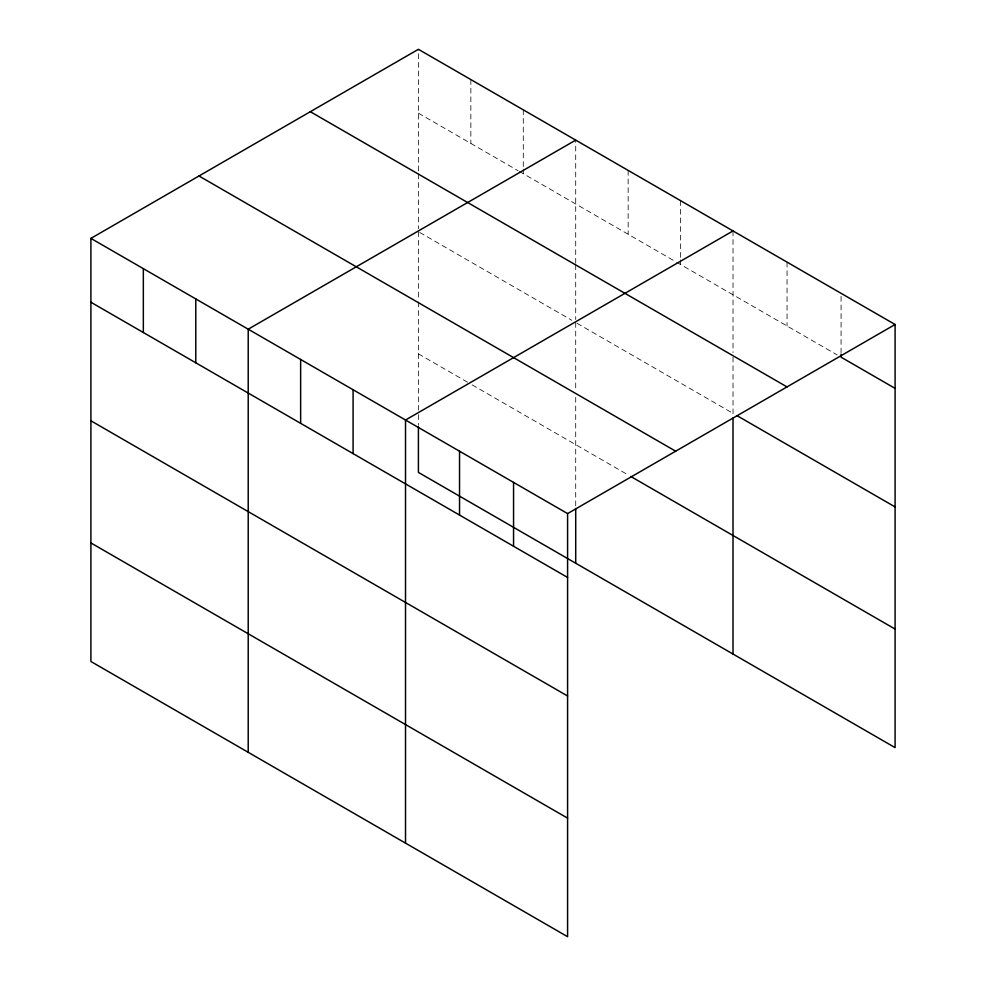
<?xml version="1.0" encoding="UTF-8"?>
<svg xmlns="http://www.w3.org/2000/svg" width="986" height="986" viewBox="0 0 986 986"><rect width="100%" height="100%" fill="white"/><g stroke="black" fill="none" stroke-linecap="round" stroke-linejoin="round"><path stroke-width="0.74" stroke-dasharray="4.93 3.7" d="M418.409 170.911L418.409 49.3M575.713 263.25L575.713 140.123M418.409 113.156L518.044 170.677M519.351 171.428L675.348 261.5M676.655 262.251L837.114 354.898M419.728 232.474L571.781 320.265M577.032 323.285L733.017 413.344M418.409 353.851L469.533 383.369M472.158 384.885L628.156 474.944M841.07 296.355L841.07 352.618M787.05 262.128L787.05 325.984M733.017 230.934L733.017 352.557M733.017 357.117L733.017 416.4M680.587 200.663L680.587 258.443M680.587 259.959L680.587 264.519M628.156 170.393L628.156 234.249M575.713 264.778L575.713 319.489M575.713 322.533L575.713 391.232M575.713 397.346L575.713 506.989M523.283 109.84L523.283 167.62M523.283 169.148L523.283 173.709M470.852 79.57L470.852 143.426M418.409 173.955L418.409 228.666M418.409 231.71L418.409 300.422M418.409 301.95L418.409 410.09M418.409 414.65L418.409 425.286"/><path stroke-width="1.48" d="M90.909 238.378L567.591 513.595L567.591 936.7L90.909 661.495L90.909 238.378L418.409 49.3L895.091 324.505L895.091 747.622L418.409 472.405L418.409 426.815M575.713 140.123L248.213 329.201L248.213 752.306M733.017 230.934L405.517 420.024L405.517 843.129M567.591 513.595L895.091 324.505M895.091 388.373L841.07 357.178L841.07 354.134M310.331 111.701L787.013 386.906M736.973 415.636L895.091 506.915M198.987 175.989L675.669 451.194M630.769 476.46L895.091 629.068M90.909 302.246L567.591 577.451M90.909 420.8L567.591 696.005M90.909 542.941L567.591 818.146M733.017 417.928L733.017 654.051M575.713 508.505L575.713 563.228M513.558 482.4L513.558 546.256M459.538 451.206L459.538 515.074M353.087 389.753L353.087 453.609M300.644 359.471L300.644 423.339M195.783 298.931L195.783 362.786M143.34 268.66L143.34 332.516"/></g></svg>
